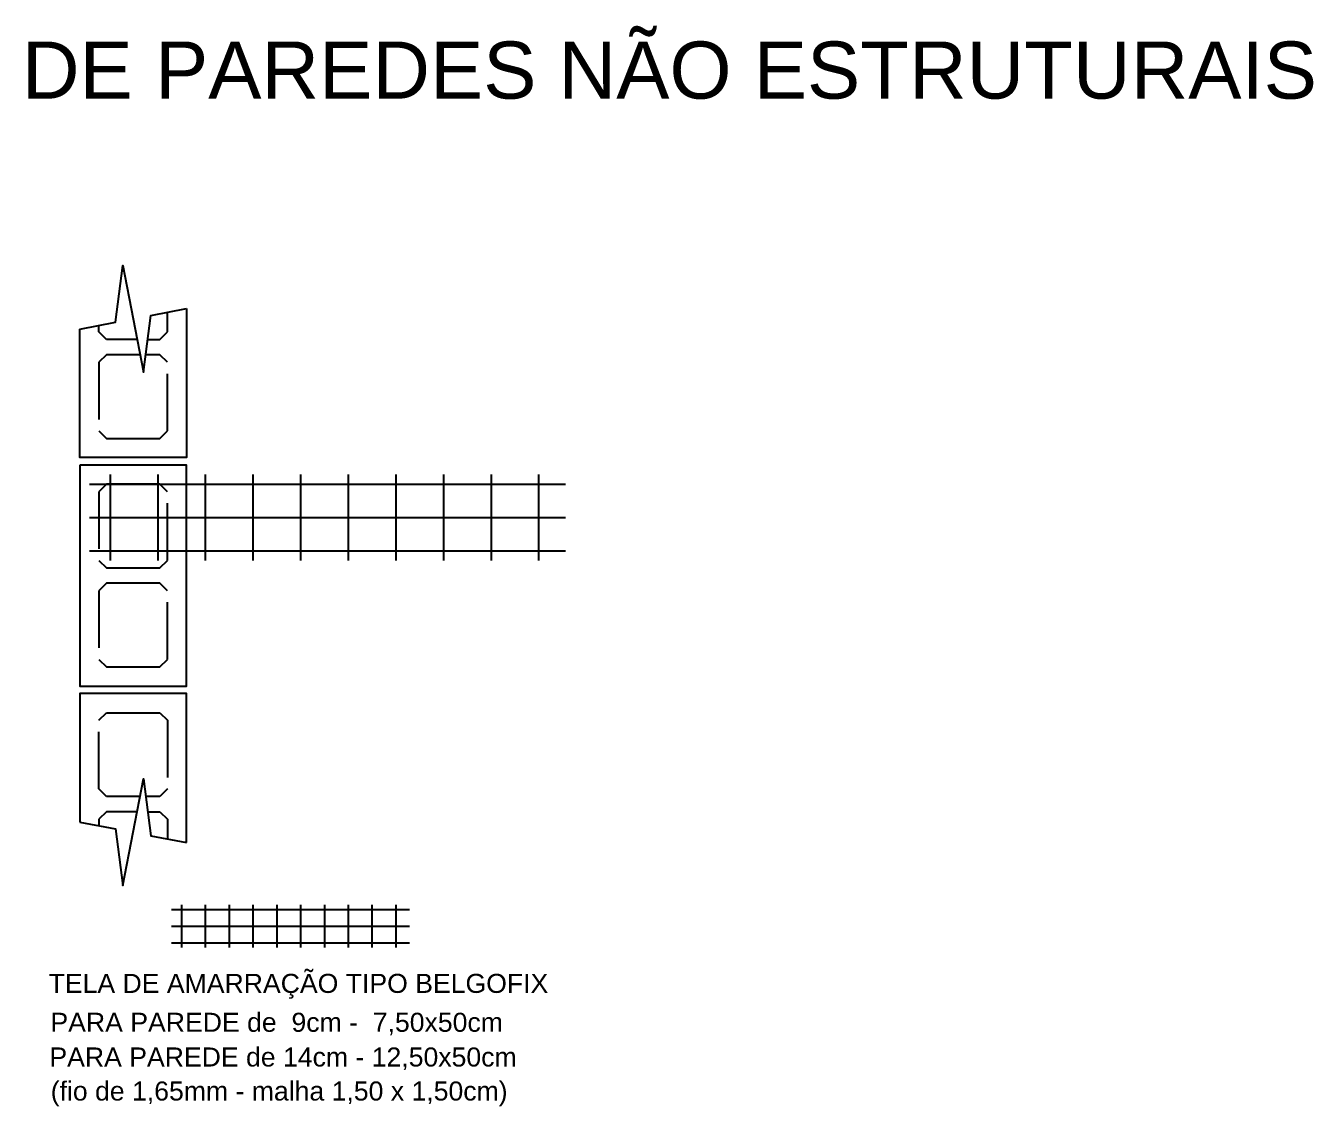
# Model space of a CAD drawing. Extents: x 0 to 119, y 0 to 84.
# Drawn here: x 67.05 to 73.81, y 60.62 to 66.3 of the extents above; entities that cross this region are included whole.
import ezdxf

# ---------------------------------------------------------------- set-up
doc = ezdxf.new("R2010")
doc.units = 0
doc.header["$MEASUREMENT"] = 0
doc.linetypes.add('ESTILO_TQS_0005', pattern=[0.4, 0.3, -0.1])
for name, color, linetype in [('27', 250, 'CONTINUOUS'), ('3', 7, 'CONTINUOUS'), ('35', 255, 'CONTINUOUS'), ('4', 5, 'CONTINUOUS')]:
    doc.layers.add(name, color=color, linetype=linetype)
doc.styles.add('TQS_ARIAL', font='arial.ttf')

msp = doc.modelspace()

# ---------------------------------------------------------------- linework, layer by layer
at = {"layer": '27', "color": 250, "linetype": 'ESTILO_TQS_0005'}
for points in [[(67.686711, 64.649373), (67.750121, 64.649373), (67.790121, 64.689373), (67.790121, 64.792024)], [(67.630871, 64.649373), (67.470121, 64.649374), (67.430121, 64.689374), (67.430121, 64.72292)], [(67.646228, 64.569373), (67.470121, 64.569374), (67.430121, 64.529374), (67.430121, 64.169374), (67.470121, 64.129374), (67.750121, 64.129373), (67.790121, 64.169373), (67.790121, 64.529373), (67.750121, 64.569373), (67.67608, 64.569373)], [(67.470122, 63.889373), (67.430122, 63.849373), (67.430121, 63.489373), (67.470121, 63.449373), (67.750121, 63.449373), (67.790121, 63.489373), (67.790122, 63.849373), (67.750122, 63.889373), (67.470122, 63.889373)], [(67.470121, 63.369373), (67.430121, 63.329373), (67.430121, 62.969373), (67.470121, 62.929373), (67.750121, 62.929373), (67.790121, 62.969373), (67.790121, 63.329373), (67.750121, 63.369373), (67.470121, 63.369373)], [(67.646228, 62.249373), (67.470121, 62.249373), (67.430121, 62.289373), (67.430121, 62.649373), (67.470121, 62.689373), (67.750121, 62.689373), (67.790121, 62.649373), (67.790121, 62.289373), (67.750121, 62.249373), (67.67608, 62.249373)], [(67.630871, 62.169373), (67.470121, 62.169373), (67.430121, 62.129373), (67.430121, 62.095827)], [(67.686711, 62.169373), (67.750121, 62.169373), (67.790121, 62.129373), (67.790121, 62.026723)]]:
    msp.add_lwpolyline(points, dxfattribs=at)
at = {"layer": '3', "color": 7, "linetype": 'Continuous'}
for points in [[(67.330121, 64.703725), (67.516788, 64.739556), (67.556374, 65.037472), (67.663869, 64.477472), (67.703455, 64.775388), (67.890121, 64.811219)], [(67.890121, 64.811219), (67.890121, 64.029373), (67.330121, 64.029374), (67.330121, 64.703725)], [(67.330122, 63.989374), (67.330121, 62.829374), (67.890121, 62.829373), (67.890122, 63.989373), (67.330122, 63.989374)], [(67.890121, 62.007527), (67.890121, 62.789373), (67.330121, 62.789373), (67.330121, 62.115022)], [(67.330121, 62.115022), (67.516788, 62.07919), (67.556374, 61.781275), (67.663869, 62.341275), (67.703455, 62.043359), (67.890121, 62.007527)]]:
    msp.add_lwpolyline(points, dxfattribs=at)
at = {"layer": '4', "color": 5, "linetype": 'Continuous'}
for p, q in [((67.380121, 63.889373), (69.880121, 63.889373)), ((67.4905, 63.489373), (67.4905, 63.939373)), ((67.7405, 63.489373), (67.7405, 63.939373)), ((67.9905, 63.489373), (67.9905, 63.939373)), ((68.2405, 63.489373), (68.2405, 63.939373)), ((68.4905, 63.489373), (68.4905, 63.939373)), ((68.7405, 63.489373), (68.7405, 63.939373)), ((68.9905, 63.489373), (68.9905, 63.939373)), ((69.2405, 63.489373), (69.2405, 63.939373)), ((69.4905, 63.489373), (69.4905, 63.939373)), ((69.7405, 63.489373), (69.7405, 63.939373)), ((67.380121, 63.714373), (69.880121, 63.714373)), ((67.380121, 63.539373), (69.880121, 63.539373)), ((67.810302, 61.65524), (69.060302, 61.65524)), ((67.865491, 61.45524), (67.865491, 61.68024)), ((67.990491, 61.45524), (67.990491, 61.68024)), ((68.115491, 61.45524), (68.115491, 61.68024)), ((68.240491, 61.45524), (68.240491, 61.68024)), ((68.365491, 61.45524), (68.365491, 61.68024)), ((68.490491, 61.45524), (68.490491, 61.68024)), ((68.615491, 61.45524), (68.615491, 61.68024)), ((68.740491, 61.45524), (68.740491, 61.68024)), ((68.865491, 61.45524), (68.865491, 61.68024)), ((68.990491, 61.45524), (68.990491, 61.68024)), ((67.810302, 61.56774), (69.060302, 61.56774)), ((67.810302, 61.48024), (69.060302, 61.48024))]:
    msp.add_line(p, q, dxfattribs=at)

# ---------------------------------------------------------------- texts
at = {"layer": '3', "color": 7, "linetype": 'Continuous', "style": 'TQS_ARIAL'}
msp.add_text('DETALHE DE AMARRAÇÃO DE PAREDES NÃO ESTRUTURAIS', height=0.3, dxfattribs=at).set_placement((61.46078, 65.914203))
at = {"layer": '35', "color": 255, "linetype": 'Continuous', "style": 'TQS_ARIAL'}
for s, p in [('TELA DE AMARRAÇÃO TIPO BELGOFIX', (67.165885, 61.217573)), ('PARA PAREDE de  9cm -  7,50x50cm', (67.175612, 61.013315)), ('PARA PAREDE de 14cm - 12,50x50cm', (67.170049, 60.830986)), ('(fio de 1,65mm - malha 1,50 x 1,50cm)', (67.176895, 60.652367))]:
    msp.add_text(s, height=0.1, dxfattribs=at).set_placement(p)

doc.saveas('drawing.dxf')
